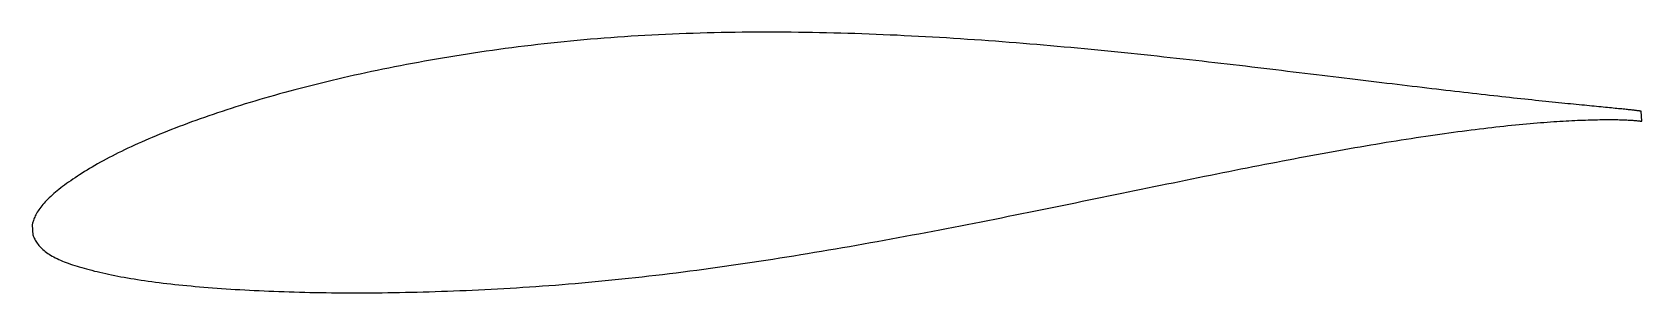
# Model space of a CAD drawing. Header units: metres. Extents: x -23.8 to 48.2, y -4.4 to 7.3.
import ezdxf

# ---------------------------------------------------------------- set-up
doc = ezdxf.new("R2010")
doc.units = ezdxf.units.M

msp = doc.modelspace()

# ---------------------------------------------------------------- linework, layer by layer
msp.add_lwpolyline([(48.162, 3.711), (48.16, 3.712), (48.156, 3.713), (48.149, 3.714), (48.139, 3.716), (48.127, 3.718), (48.112, 3.72), (48.093, 3.723), (48.073, 3.726), (48.049, 3.73), (48.023, 3.733), (47.993, 3.737), (47.962, 3.741), (47.927, 3.745), (47.889, 3.75), (47.849, 3.754), (47.806, 3.759), (47.761, 3.764), (47.712, 3.77), (47.661, 3.775), (47.607, 3.781), (47.551, 3.787), (47.492, 3.793), (47.43, 3.799), (47.365, 3.806), (47.297, 3.813), (47.227, 3.82), (47.154, 3.827), (47.079, 3.835), (47.001, 3.842), (46.92, 3.85), (46.836, 3.859), (46.75, 3.867), (46.661, 3.876), (46.569, 3.885), (46.475, 3.894), (46.378, 3.903), (46.279, 3.913), (46.177, 3.923), (46.072, 3.933), (45.965, 3.943), (45.855, 3.954), (45.742, 3.965), (45.627, 3.977), (45.509, 3.988), (45.389, 4), (45.266, 4.012), (45.141, 4.025), (45.013, 4.037), (44.882, 4.05), (44.749, 4.064), (44.614, 4.077), (44.475, 4.091), (44.335, 4.106), (44.192, 4.121), (44.046, 4.135), (43.898, 4.151), (43.748, 4.166), (43.595, 4.182), (43.44, 4.199), (43.282, 4.215), (43.122, 4.232), (42.959, 4.25), (42.794, 4.267), (42.627, 4.285), (42.457, 4.304), (42.285, 4.322), (42.111, 4.342), (41.934, 4.361), (41.755, 4.381), (41.574, 4.401), (41.39, 4.422), (41.204, 4.443), (41.016, 4.464), (40.826, 4.486), (40.633, 4.507), (40.439, 4.53), (40.242, 4.552), (40.043, 4.575), (39.841, 4.599), (39.638, 4.622), (39.432, 4.646), (39.225, 4.67), (39.015, 4.695), (38.803, 4.72), (38.589, 4.745), (38.373, 4.771), (38.155, 4.797), (37.935, 4.823), (37.713, 4.849), (37.489, 4.876), (37.263, 4.903), (37.035, 4.931), (36.805, 4.958), (36.573, 4.986), (36.339, 5.014), (36.104, 5.043), (35.866, 5.071), (35.627, 5.1), (35.386, 5.13), (35.143, 5.159), (34.898, 5.189), (34.652, 5.219), (34.403, 5.249), (34.153, 5.279), (33.902, 5.31), (33.648, 5.341), (33.393, 5.372), (33.137, 5.403), (32.878, 5.435), (32.618, 5.466), (32.357, 5.497), (32.094, 5.529), (31.829, 5.561), (31.563, 5.593), (31.295, 5.625), (31.026, 5.657), (30.756, 5.689), (30.484, 5.722), (30.21, 5.754), (29.935, 5.786), (29.659, 5.818), (29.381, 5.851), (29.102, 5.883), (28.822, 5.915), (28.541, 5.947), (28.258, 5.979), (27.974, 6.011), (27.689, 6.043), (27.402, 6.075), (27.114, 6.107), (26.826, 6.138), (26.536, 6.17), (26.245, 6.201), (25.953, 6.232), (25.659, 6.263), (25.365, 6.294), (25.07, 6.324), (24.774, 6.354), (24.477, 6.384), (24.178, 6.414), (23.879, 6.443), (23.579, 6.473), (23.279, 6.501), (22.977, 6.53), (22.674, 6.558), (22.371, 6.586), (22.067, 6.614), (21.762, 6.641), (21.457, 6.667), (21.15, 6.693), (20.843, 6.719), (20.536, 6.745), (20.228, 6.77), (19.919, 6.794), (19.609, 6.818), (19.299, 6.841), (18.989, 6.864), (18.678, 6.887), (18.366, 6.908), (18.054, 6.929), (17.742, 6.95), (17.429, 6.97), (17.116, 6.99), (16.802, 7.009), (16.488, 7.027), (16.174, 7.044), (15.86, 7.061), (15.545, 7.078), (15.23, 7.093), (14.915, 7.109), (14.599, 7.123), (14.284, 7.137), (13.968, 7.149), (13.652, 7.162), (13.336, 7.173), (13.02, 7.184), (12.704, 7.194), (12.388, 7.203), (12.072, 7.212), (11.756, 7.219), (11.44, 7.226), (11.124, 7.232), (10.809, 7.237), (10.493, 7.241), (10.178, 7.245), (9.862, 7.248), (9.547, 7.249), (9.232, 7.25), (8.918, 7.25), (8.604, 7.249), (8.29, 7.247), (7.976, 7.244), (7.663, 7.24), (7.35, 7.235), (7.037, 7.23), (6.725, 7.223), (6.414, 7.216), (6.103, 7.207), (5.792, 7.197), (5.482, 7.187), (5.172, 7.175), (4.863, 7.162), (4.555, 7.149), (4.247, 7.134), (3.94, 7.118), (3.634, 7.102), (3.328, 7.084), (3.023, 7.065), (2.719, 7.045), (2.415, 7.024), (2.113, 7.002), (1.811, 6.979), (1.51, 6.955), (1.209, 6.93), (0.91, 6.904), (0.612, 6.877), (0.314, 6.849), (0.018, 6.82), (-0.278, 6.79), (-0.573, 6.759), (-0.866, 6.727), (-1.159, 6.694), (-1.45, 6.66), (-1.741, 6.625), (-2.03, 6.589), (-2.318, 6.552), (-2.605, 6.514), (-2.891, 6.475), (-3.176, 6.435), (-3.459, 6.395), (-3.741, 6.354), (-4.022, 6.312), (-4.302, 6.269), (-4.58, 6.225), (-4.858, 6.181), (-5.133, 6.135), (-5.408, 6.089), (-5.681, 6.042), (-5.953, 5.995), (-6.223, 5.947), (-6.492, 5.898), (-6.759, 5.848), (-7.025, 5.798), (-7.29, 5.748), (-7.553, 5.696), (-7.814, 5.644), (-8.074, 5.592), (-8.332, 5.538), (-8.589, 5.484), (-8.844, 5.43), (-9.098, 5.375), (-9.35, 5.319), (-9.6, 5.263), (-9.848, 5.206), (-10.095, 5.149), (-10.34, 5.091), (-10.584, 5.033), (-10.825, 4.973), (-11.065, 4.914), (-11.303, 4.854), (-11.54, 4.794), (-11.774, 4.733), (-12.007, 4.672), (-12.238, 4.61), (-12.466, 4.548), (-12.693, 4.485), (-12.919, 4.422), (-13.142, 4.358), (-13.363, 4.294), (-13.582, 4.23), (-13.8, 4.166), (-14.015, 4.101), (-14.228, 4.036), (-14.439, 3.97), (-14.649, 3.904), (-14.856, 3.838), (-15.061, 3.772), (-15.264, 3.705), (-15.465, 3.638), (-15.664, 3.571), (-15.861, 3.504), (-16.055, 3.436), (-16.248, 3.369), (-16.438, 3.301), (-16.626, 3.232), (-16.812, 3.164), (-16.995, 3.095), (-17.177, 3.027), (-17.356, 2.958), (-17.533, 2.889), (-17.708, 2.82), (-17.88, 2.751), (-18.05, 2.682), (-18.218, 2.612), (-18.384, 2.543), (-18.547, 2.473), (-18.708, 2.404), (-18.866, 2.334), (-19.022, 2.264), (-19.176, 2.194), (-19.327, 2.125), (-19.476, 2.055), (-19.623, 1.985), (-19.767, 1.915), (-19.909, 1.845), (-20.048, 1.775), (-20.185, 1.705), (-20.319, 1.635), (-20.451, 1.566), (-20.58, 1.496), (-20.707, 1.426), (-20.832, 1.356), (-20.954, 1.287), (-21.073, 1.217), (-21.19, 1.148), (-21.304, 1.079), (-21.416, 1.01), (-21.525, 0.942), (-21.632, 0.874), (-21.736, 0.806), (-21.838, 0.738), (-21.937, 0.671), (-22.033, 0.605), (-22.127, 0.539), (-22.219, 0.473), (-22.307, 0.408), (-22.393, 0.343), (-22.477, 0.278), (-22.558, 0.215), (-22.636, 0.151), (-22.712, 0.088), (-22.785, 0.026), (-22.855, -0.036), (-22.923, -0.098), (-22.988, -0.159), (-23.05, -0.22), (-23.11, -0.281), (-23.167, -0.341), (-23.222, -0.401), (-23.273, -0.46), (-23.322, -0.519), (-23.369, -0.578), (-23.413, -0.636), (-23.454, -0.693), (-23.492, -0.75), (-23.528, -0.807), (-23.56, -0.862), (-23.591, -0.917), (-23.618, -0.97), (-23.643, -1.023), (-23.666, -1.074), (-23.685, -1.124), (-23.703, -1.171), (-23.717, -1.216), (-23.729, -1.258), (-23.739, -1.295), (-23.746, -1.328), (-23.751, -1.352), (-23.754, -1.368), (-23.721, -1.828), (-23.72, -1.831), (-23.715, -1.842), (-23.707, -1.86), (-23.695, -1.885), (-23.68, -1.92), (-23.662, -1.96), (-23.641, -2.005), (-23.617, -2.051), (-23.59, -2.099), (-23.56, -2.148), (-23.528, -2.196), (-23.493, -2.244), (-23.455, -2.292), (-23.414, -2.339), (-23.371, -2.386), (-23.325, -2.431), (-23.276, -2.476), (-23.225, -2.52), (-23.171, -2.564), (-23.115, -2.606), (-23.056, -2.648), (-22.994, -2.689), (-22.929, -2.729), (-22.862, -2.769), (-22.792, -2.807), (-22.72, -2.845), (-22.645, -2.882), (-22.567, -2.919), (-22.487, -2.955), (-22.404, -2.99), (-22.318, -3.024), (-22.23, -3.058), (-22.14, -3.092), (-22.046, -3.125), (-21.95, -3.157), (-21.852, -3.189), (-21.751, -3.221), (-21.647, -3.253), (-21.541, -3.284), (-21.432, -3.315), (-21.32, -3.345), (-21.206, -3.376), (-21.09, -3.406), (-20.971, -3.436), (-20.849, -3.465), (-20.725, -3.495), (-20.598, -3.524), (-20.469, -3.552), (-20.337, -3.581), (-20.203, -3.609), (-20.067, -3.636), (-19.928, -3.663), (-19.786, -3.69), (-19.642, -3.716), (-19.496, -3.742), (-19.347, -3.767), (-19.196, -3.792), (-19.042, -3.816), (-18.887, -3.84), (-18.728, -3.864), (-18.568, -3.886), (-18.405, -3.909), (-18.24, -3.931), (-18.072, -3.952), (-17.902, -3.973), (-17.73, -3.993), (-17.556, -4.013), (-17.379, -4.033), (-17.2, -4.052), (-17.019, -4.071), (-16.835, -4.089), (-16.65, -4.106), (-16.462, -4.124), (-16.272, -4.141), (-16.08, -4.157), (-15.885, -4.173), (-15.689, -4.188), (-15.491, -4.203), (-15.29, -4.217), (-15.087, -4.231), (-14.882, -4.245), (-14.676, -4.258), (-14.467, -4.27), (-14.256, -4.282), (-14.043, -4.294), (-13.828, -4.305), (-13.611, -4.315), (-13.392, -4.325), (-13.171, -4.335), (-12.948, -4.344), (-12.724, -4.352), (-12.497, -4.36), (-12.269, -4.368), (-12.039, -4.374), (-11.807, -4.381), (-11.573, -4.387), (-11.337, -4.392), (-11.099, -4.397), (-10.86, -4.401), (-10.619, -4.404), (-10.376, -4.407), (-10.132, -4.41), (-9.886, -4.411), (-9.638, -4.412), (-9.389, -4.413), (-9.137, -4.413), (-8.885, -4.412), (-8.631, -4.411), (-8.375, -4.409), (-8.117, -4.406), (-7.858, -4.403), (-7.598, -4.399), (-7.336, -4.395), (-7.072, -4.39), (-6.808, -4.384), (-6.541, -4.378), (-6.274, -4.37), (-6.005, -4.363), (-5.734, -4.354), (-5.462, -4.345), (-5.189, -4.336), (-4.915, -4.325), (-4.639, -4.314), (-4.362, -4.303), (-4.084, -4.291), (-3.804, -4.278), (-3.523, -4.264), (-3.242, -4.25), (-2.959, -4.234), (-2.675, -4.218), (-2.389, -4.202), (-2.103, -4.184), (-1.816, -4.166), (-1.527, -4.147), (-1.238, -4.127), (-0.947, -4.106), (-0.656, -4.085), (-0.364, -4.063), (-0.07, -4.039), (0.224, -4.015), (0.519, -3.99), (0.815, -3.965), (1.111, -3.938), (1.409, -3.91), (1.707, -3.882), (2.006, -3.853), (2.306, -3.823), (2.607, -3.792), (2.908, -3.759), (3.21, -3.727), (3.512, -3.693), (3.816, -3.659), (4.119, -3.624), (4.424, -3.587), (4.729, -3.551), (5.034, -3.513), (5.34, -3.474), (5.647, -3.435), (5.953, -3.394), (6.261, -3.353), (6.569, -3.312), (6.877, -3.269), (7.185, -3.226), (7.494, -3.182), (7.804, -3.137), (8.113, -3.091), (8.423, -3.045), (8.733, -2.998), (9.043, -2.951), (9.354, -2.902), (9.665, -2.854), (9.976, -2.804), (10.287, -2.754), (10.598, -2.703), (10.909, -2.652), (11.22, -2.6), (11.532, -2.548), (11.843, -2.495), (12.155, -2.442), (12.466, -2.388), (12.778, -2.334), (13.089, -2.279), (13.4, -2.223), (13.711, -2.167), (14.023, -2.111), (14.333, -2.055), (14.644, -1.998), (14.955, -1.941), (15.265, -1.883), (15.575, -1.825), (15.885, -1.767), (16.194, -1.709), (16.504, -1.65), (16.812, -1.591), (17.121, -1.532), (17.429, -1.472), (17.737, -1.413), (18.044, -1.353), (18.351, -1.292), (18.658, -1.232), (18.964, -1.172), (19.269, -1.111), (19.574, -1.051), (19.878, -0.99), (20.182, -0.929), (20.485, -0.868), (20.788, -0.807), (21.089, -0.746), (21.391, -0.685), (21.691, -0.624), (21.991, -0.563), (22.29, -0.502), (22.588, -0.44), (22.886, -0.379), (23.183, -0.318), (23.479, -0.258), (23.774, -0.197), (24.068, -0.136), (24.361, -0.076), (24.654, -0.016), (24.945, 0.044), (25.236, 0.104), (25.525, 0.164), (25.814, 0.223), (26.101, 0.282), (26.388, 0.342), (26.674, 0.4), (26.958, 0.458), (27.241, 0.516), (27.523, 0.574), (27.804, 0.631), (28.084, 0.688), (28.363, 0.745), (28.641, 0.801), (28.917, 0.857), (29.192, 0.912), (29.466, 0.967), (29.738, 1.022), (30.01, 1.076), (30.279, 1.13), (30.548, 1.183), (30.815, 1.235), (31.081, 1.287), (31.345, 1.339), (31.608, 1.39), (31.87, 1.44), (32.13, 1.49), (32.389, 1.54), (32.646, 1.589), (32.901, 1.637), (33.156, 1.685), (33.408, 1.732), (33.659, 1.778), (33.908, 1.824), (34.156, 1.869), (34.402, 1.914), (34.647, 1.957), (34.889, 2), (35.131, 2.043), (35.37, 2.085), (35.608, 2.126), (35.844, 2.166), (36.078, 2.206), (36.31, 2.245), (36.541, 2.284), (36.77, 2.321), (36.997, 2.358), (37.222, 2.394), (37.445, 2.43), (37.667, 2.464), (37.886, 2.498), (38.104, 2.532), (38.32, 2.564), (38.534, 2.596), (38.745, 2.628), (38.955, 2.658), (39.163, 2.688), (39.369, 2.717), (39.573, 2.745), (39.774, 2.773), (39.974, 2.8), (40.172, 2.826), (40.367, 2.851), (40.561, 2.876), (40.752, 2.9), (40.941, 2.923), (41.128, 2.946), (41.313, 2.968), (41.496, 2.989), (41.677, 3.009), (41.855, 3.029), (42.031, 3.048), (42.205, 3.067), (42.377, 3.085), (42.546, 3.102), (42.713, 3.118), (42.878, 3.134), (43.04, 3.149), (43.201, 3.163), (43.359, 3.177), (43.514, 3.19), (43.667, 3.202), (43.818, 3.214), (43.967, 3.225), (44.113, 3.236), (44.256, 3.246), (44.398, 3.255), (44.537, 3.264), (44.673, 3.273), (44.807, 3.28), (44.939, 3.288), (45.068, 3.294), (45.194, 3.3), (45.318, 3.306), (45.44, 3.311), (45.559, 3.316), (45.676, 3.32), (45.79, 3.324), (45.901, 3.327), (46.01, 3.33), (46.116, 3.332), (46.22, 3.334), (46.322, 3.336), (46.42, 3.337), (46.516, 3.338), (46.61, 3.338), (46.701, 3.339), (46.789, 3.338), (46.875, 3.338), (46.958, 3.337), (47.038, 3.336), (47.116, 3.335), (47.191, 3.333), (47.263, 3.331), (47.333, 3.329), (47.4, 3.327), (47.465, 3.324), (47.526, 3.322), (47.585, 3.319), (47.642, 3.316), (47.695, 3.313), (47.746, 3.31), (47.795, 3.306), (47.84, 3.303), (47.883, 3.3), (47.923, 3.296), (47.96, 3.293), (47.995, 3.29), (48.027, 3.286), (48.056, 3.283), (48.082, 3.28), (48.106, 3.277), (48.127, 3.274), (48.145, 3.271), (48.16, 3.269), (48.173, 3.267), (48.182, 3.265), (48.189, 3.263), (48.194, 3.262), (48.195, 3.262)], close=True)

doc.saveas('drawing.dxf')
